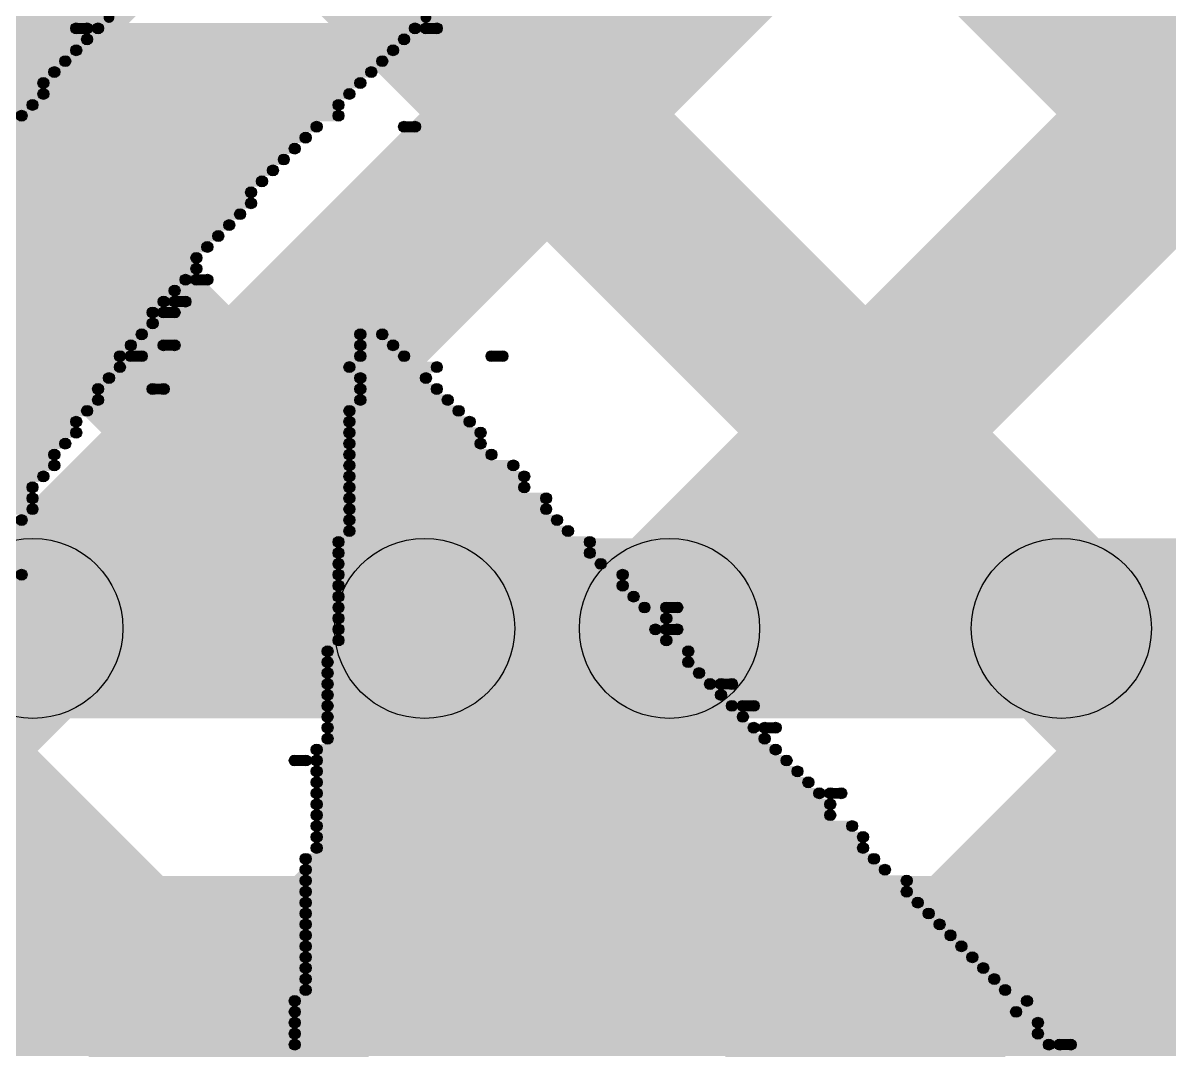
# Model space of a CAD drawing. Header units: millimetres. Extents: x 2.38 to 5.72, y -0.36 to 1.72.
# Drawn here: x 3.4844 to 3.5353, y 0.1823 to 0.2279 of the extents above; entities that cross this region are included whole.
import ezdxf

# ---------------------------------------------------------------- set-up
doc = ezdxf.new("R2010")
doc.units = ezdxf.units.MM
doc.header["$MEASUREMENT"] = 0
for name, color, linetype in [('BottomLayer', 5, 'Continuous'), ('TopLayer', 1, 'Continuous'), ('TopOverlay', 2, 'Continuous')]:
    doc.layers.add(name, color=color, linetype=linetype)

msp = doc.modelspace()

# ---------------------------------------------------------------- hatches: boundary and pattern name
at = {"layer": 'BottomLayer'}
for points in [[(3.239533, 0.514627), (3.24519, 0.520284), (3.590646, 0.174828), (3.584989, 0.169172)], [(3.341172, 0.384705), (3.346828, 0.390361), (3.562361, 0.174828), (3.556705, 0.169172)], [(3.341172, 0.35642), (3.346828, 0.362077), (3.534077, 0.174828), (3.52842, 0.169172)], [(3.430385, 0.169172), (3.424728, 0.174828), (3.603746, 0.353846), (3.609403, 0.348189)], [(3.45867, 0.169172), (3.453013, 0.174828), (3.603746, 0.325561), (3.609403, 0.319905)], [(3.486954, 0.169172), (3.481297, 0.174828), (3.603746, 0.297277), (3.609403, 0.29162)], [(3.380699, 0.288608), (3.386356, 0.294265), (3.505793, 0.174828), (3.500136, 0.169172)], [(3.515238, 0.169172), (3.509581, 0.174828), (3.603746, 0.268993), (3.609403, 0.263336)]]:
    msp.add_hatch(color=5, dxfattribs=at).paths.add_polyline_path(points)
at = {"layer": 'TopLayer'}
for points in [[(3.211249, 0.514627), (3.216906, 0.520284), (3.533361, 0.203828), (3.527705, 0.198172)], [(3.239533, 0.514627), (3.24519, 0.520284), (3.561646, 0.203828), (3.555989, 0.198172)], [(3.459385, 0.198172), (3.453728, 0.203828), (3.711728, 0.461828), (3.717385, 0.456172)], [(3.48767, 0.198172), (3.482013, 0.203828), (3.740013, 0.461828), (3.74567, 0.456172)], [(3.515954, 0.198172), (3.510297, 0.203828), (3.768297, 0.461828), (3.773954, 0.456172)], [(3.328802, 0.36879), (3.334459, 0.374446), (3.505077, 0.203828), (3.49942, 0.198172)], [(3.322213, 0.197), (3.322213, 0.205), (4.047, 0.205), (4.047, 0.197)], [(3.316, 0.182), (3.316, 0.19), (4.047, 0.19), (4.047, 0.182)]]:
    msp.add_hatch(color=1, dxfattribs=at).paths.add_polyline_path(points)
h = msp.add_hatch(color=1, dxfattribs=at)
edge = h.paths.add_edge_path()
edge.add_arc((3.484841, 0.201), 0.004, 0, 360)
h = msp.add_hatch(color=1, dxfattribs=at)
edge = h.paths.add_edge_path()
edge.add_arc((3.502249, 0.201), 0.004, 0, 360)
h = msp.add_hatch(color=1, dxfattribs=at)
edge = h.paths.add_edge_path()
edge.add_arc((3.513125, 0.201), 0.004, 0, 360)
h = msp.add_hatch(color=1, dxfattribs=at)
edge = h.paths.add_edge_path()
edge.add_arc((3.530533, 0.201), 0.004, 0, 360)
at = {"layer": 'TopOverlay'}
h = msp.add_hatch(color=2, dxfattribs=at)
edge = h.paths.add_edge_path()
edge.add_arc((3.488225, 0.228144), 0.000243, 0, 360)
h = msp.add_hatch(color=2, dxfattribs=at)
edge = h.paths.add_edge_path()
edge.add_arc((3.502305, 0.228144), 0.000243, 0, 360)
h = msp.add_hatch(color=2, dxfattribs=at)
edge = h.paths.add_edge_path()
edge.add_arc((3.486769, 0.227659), 0.000243, 0, 360)
for points in [[(3.486769, 0.227416), (3.486769, 0.227901), (3.487254, 0.227901), (3.487254, 0.227416)], [(3.48774, 0.227416), (3.48774, 0.227901), (3.501819, 0.227901), (3.501819, 0.227416)], [(3.502305, 0.227416), (3.502305, 0.227901), (3.50279, 0.227901), (3.50279, 0.227416)], [(3.487254, 0.22693), (3.487254, 0.227416), (3.501334, 0.227416), (3.501334, 0.22693)], [(3.486769, 0.226445), (3.486769, 0.22693), (3.500848, 0.22693), (3.500848, 0.226445)], [(3.486283, 0.225959), (3.486283, 0.226445), (3.500363, 0.226445), (3.500363, 0.225959)], [(3.485798, 0.225474), (3.485798, 0.225959), (3.499877, 0.225959), (3.499877, 0.225474)], [(3.485312, 0.224988), (3.485312, 0.225474), (3.499392, 0.225474), (3.499392, 0.224988)], [(3.485312, 0.224503), (3.485312, 0.224988), (3.498906, 0.224988), (3.498906, 0.224503)], [(3.484827, 0.224017), (3.484827, 0.224503), (3.498421, 0.224503), (3.498421, 0.224017)], [(3.483856, 0.223046), (3.483856, 0.223532), (3.49745, 0.223532), (3.49745, 0.223046)], [(3.484341, 0.223532), (3.484341, 0.224017), (3.498421, 0.224017), (3.498421, 0.223532)], [(3.501334, 0.223046), (3.501334, 0.223532), (3.501819, 0.223532), (3.501819, 0.223046)], [(3.48337, 0.222561), (3.48337, 0.223046), (3.496964, 0.223046), (3.496964, 0.222561)], [(3.48337, 0.222075), (3.48337, 0.222561), (3.496479, 0.222561), (3.496479, 0.222075)], [(3.482885, 0.22159), (3.482885, 0.222075), (3.495993, 0.222075), (3.495993, 0.22159)], [(3.482399, 0.221104), (3.482399, 0.22159), (3.495508, 0.22159), (3.495508, 0.221104)], [(3.481914, 0.220619), (3.481914, 0.221104), (3.495022, 0.221104), (3.495022, 0.220619)], [(3.481428, 0.220133), (3.481428, 0.220619), (3.494537, 0.220619), (3.494537, 0.220133)], [(3.481428, 0.219648), (3.481428, 0.220133), (3.494537, 0.220133), (3.494537, 0.219648)], [(3.480943, 0.219162), (3.480943, 0.219648), (3.494051, 0.219648), (3.494051, 0.219162)], [(3.480457, 0.218677), (3.480457, 0.219162), (3.493566, 0.219162), (3.493566, 0.218677)], [(3.479486, 0.218191), (3.479486, 0.218677), (3.49308, 0.218677), (3.49308, 0.218191)], [(3.479972, 0.217706), (3.479972, 0.218191), (3.492595, 0.218191), (3.492595, 0.217706)], [(3.479486, 0.21722), (3.479486, 0.217706), (3.492109, 0.217706), (3.492109, 0.21722)], [(3.479001, 0.216735), (3.479001, 0.21722), (3.492109, 0.21722), (3.492109, 0.216735)], [(3.479001, 0.216249), (3.479001, 0.216735), (3.491624, 0.216735), (3.491624, 0.216249)], [(3.492109, 0.216249), (3.492109, 0.216735), (3.492595, 0.216735), (3.492595, 0.216249)], [(3.478515, 0.215764), (3.478515, 0.216249), (3.491138, 0.216249), (3.491138, 0.215764)], [(3.477544, 0.215278), (3.477544, 0.215764), (3.490653, 0.215764), (3.490653, 0.215278)], [(3.491138, 0.215278), (3.491138, 0.215764), (3.491624, 0.215764), (3.491624, 0.215278)], [(3.47803, 0.214793), (3.47803, 0.215278), (3.490167, 0.215278), (3.490167, 0.214793)], [(3.490653, 0.214793), (3.490653, 0.215278), (3.491138, 0.215278), (3.491138, 0.214793)], [(3.477544, 0.214307), (3.477544, 0.214793), (3.490167, 0.214793), (3.490167, 0.214307)], [(3.477544, 0.213822), (3.477544, 0.214307), (3.489682, 0.214307), (3.489682, 0.213822)], [(3.499392, 0.213822), (3.499392, 0.214307), (3.500363, 0.214307), (3.500363, 0.213822)], [(3.477059, 0.213336), (3.477059, 0.213822), (3.489196, 0.213822), (3.489196, 0.213336)], [(3.490653, 0.213336), (3.490653, 0.213822), (3.491138, 0.213822), (3.491138, 0.213336)], [(3.499392, 0.213336), (3.499392, 0.213822), (3.500848, 0.213822), (3.500848, 0.213336)], [(3.476088, 0.212365), (3.476088, 0.212851), (3.488711, 0.212851), (3.488711, 0.212365)], [(3.476573, 0.212851), (3.476573, 0.213336), (3.488711, 0.213336), (3.488711, 0.212851)], [(3.489196, 0.212851), (3.489196, 0.213336), (3.489682, 0.213336), (3.489682, 0.212851)], [(3.498906, 0.212365), (3.498906, 0.212851), (3.50279, 0.212851), (3.50279, 0.212365)], [(3.499392, 0.212851), (3.499392, 0.213336), (3.501334, 0.213336), (3.501334, 0.212851)], [(3.505218, 0.212851), (3.505218, 0.213336), (3.505703, 0.213336), (3.505703, 0.212851)], [(3.476088, 0.21188), (3.476088, 0.212365), (3.488225, 0.212365), (3.488225, 0.21188)], [(3.499392, 0.21188), (3.499392, 0.212365), (3.502305, 0.212365), (3.502305, 0.21188)], [(3.475602, 0.211394), (3.475602, 0.21188), (3.48774, 0.21188), (3.48774, 0.211394)], [(3.490167, 0.211394), (3.490167, 0.21188), (3.490653, 0.21188), (3.490653, 0.211394)], [(3.499392, 0.211394), (3.499392, 0.21188), (3.50279, 0.21188), (3.50279, 0.211394)], [(3.475602, 0.210909), (3.475602, 0.211394), (3.48774, 0.211394), (3.48774, 0.210909)], [(3.499392, 0.210909), (3.499392, 0.211394), (3.503276, 0.211394), (3.503276, 0.210909)], [(3.474631, 0.210423), (3.474631, 0.210909), (3.487254, 0.210909), (3.487254, 0.210423)], [(3.498906, 0.210423), (3.498906, 0.210909), (3.503761, 0.210909), (3.503761, 0.210423)], [(3.474631, 0.209938), (3.474631, 0.210423), (3.486769, 0.210423), (3.486769, 0.209938)], [(3.498906, 0.209938), (3.498906, 0.210423), (3.504247, 0.210423), (3.504247, 0.209938)], [(3.474146, 0.209452), (3.474146, 0.209938), (3.486769, 0.209938), (3.486769, 0.209452)], [(3.498906, 0.209452), (3.498906, 0.209938), (3.504732, 0.209938), (3.504732, 0.209452)], [(3.474146, 0.208967), (3.474146, 0.209452), (3.486283, 0.209452), (3.486283, 0.208967)], [(3.498906, 0.208967), (3.498906, 0.209452), (3.504732, 0.209452), (3.504732, 0.208967)], [(3.474146, 0.208481), (3.474146, 0.208967), (3.485798, 0.208967), (3.485798, 0.208481)], [(3.498906, 0.208481), (3.498906, 0.208967), (3.505218, 0.208967), (3.505218, 0.208481)], [(3.47366, 0.207996), (3.47366, 0.208481), (3.485798, 0.208481), (3.485798, 0.207996)], [(3.498906, 0.207996), (3.498906, 0.208481), (3.506189, 0.208481), (3.506189, 0.207996)], [(3.47366, 0.20751), (3.47366, 0.207996), (3.485312, 0.207996), (3.485312, 0.20751)], [(3.498906, 0.20751), (3.498906, 0.207996), (3.506674, 0.207996), (3.506674, 0.20751)], [(3.473175, 0.207025), (3.473175, 0.20751), (3.484827, 0.20751), (3.484827, 0.207025)], [(3.498906, 0.207025), (3.498906, 0.20751), (3.506674, 0.20751), (3.506674, 0.207025)], [(3.473175, 0.206539), (3.473175, 0.207025), (3.484827, 0.207025), (3.484827, 0.206539)], [(3.498906, 0.206539), (3.498906, 0.207025), (3.507646, 0.207025), (3.507646, 0.206539)], [(3.472204, 0.206054), (3.472204, 0.206539), (3.484827, 0.206539), (3.484827, 0.206054)], [(3.498906, 0.206054), (3.498906, 0.206539), (3.507646, 0.206539), (3.507646, 0.206054)], [(3.498906, 0.205568), (3.498906, 0.206054), (3.508131, 0.206054), (3.508131, 0.205568)], [(3.498906, 0.205083), (3.498906, 0.205568), (3.508617, 0.205568), (3.508617, 0.205083)], [(3.498421, 0.204597), (3.498421, 0.205083), (3.509587, 0.205083), (3.509587, 0.204597)], [(3.498421, 0.204112), (3.498421, 0.204597), (3.509587, 0.204597), (3.509587, 0.204112)], [(3.498421, 0.203626), (3.498421, 0.204112), (3.510073, 0.204112), (3.510073, 0.203626)], [(3.498421, 0.203141), (3.498421, 0.203626), (3.511044, 0.203626), (3.511044, 0.203141)], [(3.498421, 0.202655), (3.498421, 0.203141), (3.511044, 0.203141), (3.511044, 0.202655)], [(3.498421, 0.20217), (3.498421, 0.202655), (3.511529, 0.202655), (3.511529, 0.20217)], [(3.498421, 0.201684), (3.498421, 0.20217), (3.512015, 0.20217), (3.512015, 0.201684)], [(3.512986, 0.201684), (3.512986, 0.20217), (3.513472, 0.20217), (3.513472, 0.201684)], [(3.498421, 0.201199), (3.498421, 0.201684), (3.512986, 0.201684), (3.512986, 0.201199)], [(3.498421, 0.200713), (3.498421, 0.201199), (3.5125, 0.201199), (3.5125, 0.200713)], [(3.512986, 0.200713), (3.512986, 0.201199), (3.513472, 0.201199), (3.513472, 0.200713)], [(3.498421, 0.200228), (3.498421, 0.200713), (3.512986, 0.200713), (3.512986, 0.200228)], [(3.497935, 0.199742), (3.497935, 0.200228), (3.513957, 0.200228), (3.513957, 0.199742)], [(3.497935, 0.199257), (3.497935, 0.199742), (3.513957, 0.199742), (3.513957, 0.199257)], [(3.497935, 0.198771), (3.497935, 0.199257), (3.514442, 0.199257), (3.514442, 0.198771)], [(3.497935, 0.198286), (3.497935, 0.198771), (3.514928, 0.198771), (3.514928, 0.198286)], [(3.515414, 0.198286), (3.515414, 0.198771), (3.515899, 0.198771), (3.515899, 0.198286)], [(3.497935, 0.1978), (3.497935, 0.198286), (3.515414, 0.198286), (3.515414, 0.1978)], [(3.497935, 0.197315), (3.497935, 0.1978), (3.515899, 0.1978), (3.515899, 0.197315)], [(3.516385, 0.197315), (3.516385, 0.1978), (3.51687, 0.1978), (3.51687, 0.197315)], [(3.497935, 0.196829), (3.497935, 0.197315), (3.516385, 0.197315), (3.516385, 0.196829)], [(3.497935, 0.196344), (3.497935, 0.196829), (3.51687, 0.196829), (3.51687, 0.196344)], [(3.517355, 0.196344), (3.517355, 0.196829), (3.517841, 0.196829), (3.517841, 0.196344)], [(3.497935, 0.195858), (3.497935, 0.196344), (3.517355, 0.196344), (3.517355, 0.195858)], [(3.49745, 0.195373), (3.49745, 0.195858), (3.517841, 0.195858), (3.517841, 0.195373)], [(3.496479, 0.194887), (3.496479, 0.195373), (3.496964, 0.195373), (3.496964, 0.194887)], [(3.49745, 0.194887), (3.49745, 0.195373), (3.518327, 0.195373), (3.518327, 0.194887)], [(3.49745, 0.194402), (3.49745, 0.194887), (3.518812, 0.194887), (3.518812, 0.194402)], [(3.49745, 0.193916), (3.49745, 0.194402), (3.519297, 0.194402), (3.519297, 0.193916)], [(3.49745, 0.193431), (3.49745, 0.193916), (3.519783, 0.193916), (3.519783, 0.193431)], [(3.520268, 0.193431), (3.520268, 0.193916), (3.520754, 0.193916), (3.520754, 0.193431)], [(3.49745, 0.192945), (3.49745, 0.193431), (3.520268, 0.193431), (3.520268, 0.192945)], [(3.49745, 0.19246), (3.49745, 0.192945), (3.520268, 0.192945), (3.520268, 0.19246)], [(3.49745, 0.191974), (3.49745, 0.19246), (3.52124, 0.19246), (3.52124, 0.191974)], [(3.49745, 0.191489), (3.49745, 0.191974), (3.521725, 0.191974), (3.521725, 0.191489)], [(3.49745, 0.191003), (3.49745, 0.191489), (3.521725, 0.191489), (3.521725, 0.191003)], [(3.496964, 0.190518), (3.496964, 0.191003), (3.52221, 0.191003), (3.52221, 0.190518)], [(3.496964, 0.190032), (3.496964, 0.190518), (3.522696, 0.190518), (3.522696, 0.190032)], [(3.496964, 0.189547), (3.496964, 0.190032), (3.523667, 0.190032), (3.523667, 0.189547)], [(3.496964, 0.189061), (3.496964, 0.189547), (3.523667, 0.189547), (3.523667, 0.189061)], [(3.496964, 0.188576), (3.496964, 0.189061), (3.524153, 0.189061), (3.524153, 0.188576)], [(3.496964, 0.18809), (3.496964, 0.188576), (3.524638, 0.188576), (3.524638, 0.18809)], [(3.496964, 0.187605), (3.496964, 0.18809), (3.525123, 0.18809), (3.525123, 0.187605)], [(3.496964, 0.187119), (3.496964, 0.187605), (3.525609, 0.187605), (3.525609, 0.187119)], [(3.496964, 0.186634), (3.496964, 0.187119), (3.526095, 0.187119), (3.526095, 0.186634)], [(3.496964, 0.186148), (3.496964, 0.186634), (3.52658, 0.186634), (3.52658, 0.186148)], [(3.496964, 0.185663), (3.496964, 0.186148), (3.527065, 0.186148), (3.527065, 0.185663)], [(3.496964, 0.185177), (3.496964, 0.185663), (3.527551, 0.185663), (3.527551, 0.185177)], [(3.496964, 0.184692), (3.496964, 0.185177), (3.528036, 0.185177), (3.528036, 0.184692)], [(3.496479, 0.184206), (3.496479, 0.184692), (3.529008, 0.184692), (3.529008, 0.184206)], [(3.496479, 0.183721), (3.496479, 0.184206), (3.528522, 0.184206), (3.528522, 0.183721)], [(3.496479, 0.183235), (3.496479, 0.183721), (3.529493, 0.183721), (3.529493, 0.183235)], [(3.496479, 0.18275), (3.496479, 0.183235), (3.529493, 0.183235), (3.529493, 0.18275)], [(3.496479, 0.182264), (3.496479, 0.18275), (3.529978, 0.18275), (3.529978, 0.182264)], [(3.530464, 0.182264), (3.530464, 0.18275), (3.53095, 0.18275), (3.53095, 0.182264)]]:
    msp.add_hatch(color=2, dxfattribs=at).paths.add_polyline_path(points)
h = msp.add_hatch(color=2, dxfattribs=at)
edge = h.paths.add_edge_path()
edge.add_arc((3.487254, 0.227659), 0.000243, 0, 360)
h = msp.add_hatch(color=2, dxfattribs=at)
edge = h.paths.add_edge_path()
edge.add_arc((3.48774, 0.227659), 0.000243, 0, 360)
h = msp.add_hatch(color=2, dxfattribs=at)
edge = h.paths.add_edge_path()
edge.add_arc((3.501819, 0.227659), 0.000243, 0, 360)
h = msp.add_hatch(color=2, dxfattribs=at)
edge = h.paths.add_edge_path()
edge.add_arc((3.502305, 0.227659), 0.000243, 0, 360)
h = msp.add_hatch(color=2, dxfattribs=at)
edge = h.paths.add_edge_path()
edge.add_arc((3.50279, 0.227659), 0.000243, 0, 360)
h = msp.add_hatch(color=2, dxfattribs=at)
edge = h.paths.add_edge_path()
edge.add_arc((3.487254, 0.227173), 0.000243, 0, 360)
h = msp.add_hatch(color=2, dxfattribs=at)
edge = h.paths.add_edge_path()
edge.add_arc((3.501334, 0.227173), 0.000243, 0, 360)
h = msp.add_hatch(color=2, dxfattribs=at)
edge = h.paths.add_edge_path()
edge.add_arc((3.486769, 0.226688), 0.000243, 0, 360)
h = msp.add_hatch(color=2, dxfattribs=at)
edge = h.paths.add_edge_path()
edge.add_arc((3.500848, 0.226688), 0.000243, 0, 360)
h = msp.add_hatch(color=2, dxfattribs=at)
edge = h.paths.add_edge_path()
edge.add_arc((3.486283, 0.226202), 0.000243, 0, 360)
h = msp.add_hatch(color=2, dxfattribs=at)
edge = h.paths.add_edge_path()
edge.add_arc((3.500363, 0.226202), 0.000243, 0, 360)
h = msp.add_hatch(color=2, dxfattribs=at)
edge = h.paths.add_edge_path()
edge.add_arc((3.485798, 0.225717), 0.000243, 0, 360)
h = msp.add_hatch(color=2, dxfattribs=at)
edge = h.paths.add_edge_path()
edge.add_arc((3.499877, 0.225717), 0.000243, 0, 360)
h = msp.add_hatch(color=2, dxfattribs=at)
edge = h.paths.add_edge_path()
edge.add_arc((3.485312, 0.225231), 0.000243, 0, 360)
h = msp.add_hatch(color=2, dxfattribs=at)
edge = h.paths.add_edge_path()
edge.add_arc((3.499392, 0.225231), 0.000243, 0, 360)
h = msp.add_hatch(color=2, dxfattribs=at)
edge = h.paths.add_edge_path()
edge.add_arc((3.485312, 0.224746), 0.000243, 0, 360)
h = msp.add_hatch(color=2, dxfattribs=at)
edge = h.paths.add_edge_path()
edge.add_arc((3.498906, 0.224746), 0.000243, 0, 360)
h = msp.add_hatch(color=2, dxfattribs=at)
edge = h.paths.add_edge_path()
edge.add_arc((3.484827, 0.22426), 0.000243, 0, 360)
h = msp.add_hatch(color=2, dxfattribs=at)
edge = h.paths.add_edge_path()
edge.add_arc((3.498421, 0.22426), 0.000243, 0, 360)
h = msp.add_hatch(color=2, dxfattribs=at)
edge = h.paths.add_edge_path()
edge.add_arc((3.484341, 0.223775), 0.000243, 0, 360)
h = msp.add_hatch(color=2, dxfattribs=at)
edge = h.paths.add_edge_path()
edge.add_arc((3.49745, 0.223289), 0.000243, 0, 360)
h = msp.add_hatch(color=2, dxfattribs=at)
edge = h.paths.add_edge_path()
edge.add_arc((3.498421, 0.223775), 0.000243, 0, 360)
h = msp.add_hatch(color=2, dxfattribs=at)
edge = h.paths.add_edge_path()
edge.add_arc((3.501334, 0.223289), 0.000243, 0, 360)
h = msp.add_hatch(color=2, dxfattribs=at)
edge = h.paths.add_edge_path()
edge.add_arc((3.501819, 0.223289), 0.000243, 0, 360)
h = msp.add_hatch(color=2, dxfattribs=at)
edge = h.paths.add_edge_path()
edge.add_arc((3.496964, 0.222804), 0.000243, 0, 360)
h = msp.add_hatch(color=2, dxfattribs=at)
edge = h.paths.add_edge_path()
edge.add_arc((3.496479, 0.222318), 0.000243, 0, 360)
h = msp.add_hatch(color=2, dxfattribs=at)
edge = h.paths.add_edge_path()
edge.add_arc((3.495993, 0.221833), 0.000243, 0, 360)
h = msp.add_hatch(color=2, dxfattribs=at)
edge = h.paths.add_edge_path()
edge.add_arc((3.495508, 0.221347), 0.000243, 0, 360)
h = msp.add_hatch(color=2, dxfattribs=at)
edge = h.paths.add_edge_path()
edge.add_arc((3.495022, 0.220862), 0.000243, 0, 360)
h = msp.add_hatch(color=2, dxfattribs=at)
edge = h.paths.add_edge_path()
edge.add_arc((3.494537, 0.220376), 0.000243, 0, 360)
h = msp.add_hatch(color=2, dxfattribs=at)
edge = h.paths.add_edge_path()
edge.add_arc((3.494537, 0.219891), 0.000243, 0, 360)
h = msp.add_hatch(color=2, dxfattribs=at)
edge = h.paths.add_edge_path()
edge.add_arc((3.494051, 0.219405), 0.000243, 0, 360)
h = msp.add_hatch(color=2, dxfattribs=at)
edge = h.paths.add_edge_path()
edge.add_arc((3.493566, 0.21892), 0.000243, 0, 360)
h = msp.add_hatch(color=2, dxfattribs=at)
edge = h.paths.add_edge_path()
edge.add_arc((3.49308, 0.218434), 0.000243, 0, 360)
h = msp.add_hatch(color=2, dxfattribs=at)
edge = h.paths.add_edge_path()
edge.add_arc((3.492595, 0.217949), 0.000243, 0, 360)
h = msp.add_hatch(color=2, dxfattribs=at)
edge = h.paths.add_edge_path()
edge.add_arc((3.492109, 0.217463), 0.000243, 0, 360)
h = msp.add_hatch(color=2, dxfattribs=at)
edge = h.paths.add_edge_path()
edge.add_arc((3.492109, 0.216978), 0.000243, 0, 360)
h = msp.add_hatch(color=2, dxfattribs=at)
edge = h.paths.add_edge_path()
edge.add_arc((3.491624, 0.216492), 0.000243, 0, 360)
h = msp.add_hatch(color=2, dxfattribs=at)
edge = h.paths.add_edge_path()
edge.add_arc((3.492109, 0.216492), 0.000243, 0, 360)
h = msp.add_hatch(color=2, dxfattribs=at)
edge = h.paths.add_edge_path()
edge.add_arc((3.492595, 0.216492), 0.000243, 0, 360)
h = msp.add_hatch(color=2, dxfattribs=at)
edge = h.paths.add_edge_path()
edge.add_arc((3.491138, 0.216007), 0.000243, 0, 360)
h = msp.add_hatch(color=2, dxfattribs=at)
edge = h.paths.add_edge_path()
edge.add_arc((3.490653, 0.215521), 0.000243, 0, 360)
h = msp.add_hatch(color=2, dxfattribs=at)
edge = h.paths.add_edge_path()
edge.add_arc((3.491138, 0.215521), 0.000243, 0, 360)
h = msp.add_hatch(color=2, dxfattribs=at)
edge = h.paths.add_edge_path()
edge.add_arc((3.491624, 0.215521), 0.000243, 0, 360)
h = msp.add_hatch(color=2, dxfattribs=at)
edge = h.paths.add_edge_path()
edge.add_arc((3.490167, 0.215036), 0.000243, 0, 360)
h = msp.add_hatch(color=2, dxfattribs=at)
edge = h.paths.add_edge_path()
edge.add_arc((3.490653, 0.215036), 0.000243, 0, 360)
h = msp.add_hatch(color=2, dxfattribs=at)
edge = h.paths.add_edge_path()
edge.add_arc((3.491138, 0.215036), 0.000243, 0, 360)
h = msp.add_hatch(color=2, dxfattribs=at)
edge = h.paths.add_edge_path()
edge.add_arc((3.490167, 0.21455), 0.000243, 0, 360)
h = msp.add_hatch(color=2, dxfattribs=at)
edge = h.paths.add_edge_path()
edge.add_arc((3.489682, 0.214065), 0.000243, 0, 360)
h = msp.add_hatch(color=2, dxfattribs=at)
edge = h.paths.add_edge_path()
edge.add_arc((3.499392, 0.214065), 0.000243, 0, 360)
h = msp.add_hatch(color=2, dxfattribs=at)
edge = h.paths.add_edge_path()
edge.add_arc((3.500363, 0.214065), 0.000243, 0, 360)
h = msp.add_hatch(color=2, dxfattribs=at)
edge = h.paths.add_edge_path()
edge.add_arc((3.489196, 0.213579), 0.000243, 0, 360)
h = msp.add_hatch(color=2, dxfattribs=at)
edge = h.paths.add_edge_path()
edge.add_arc((3.490653, 0.213579), 0.000243, 0, 360)
h = msp.add_hatch(color=2, dxfattribs=at)
edge = h.paths.add_edge_path()
edge.add_arc((3.491138, 0.213579), 0.000243, 0, 360)
h = msp.add_hatch(color=2, dxfattribs=at)
edge = h.paths.add_edge_path()
edge.add_arc((3.499392, 0.213579), 0.000243, 0, 360)
h = msp.add_hatch(color=2, dxfattribs=at)
edge = h.paths.add_edge_path()
edge.add_arc((3.500848, 0.213579), 0.000243, 0, 360)
h = msp.add_hatch(color=2, dxfattribs=at)
edge = h.paths.add_edge_path()
edge.add_arc((3.488711, 0.213094), 0.000243, 0, 360)
h = msp.add_hatch(color=2, dxfattribs=at)
edge = h.paths.add_edge_path()
edge.add_arc((3.488711, 0.212608), 0.000243, 0, 360)
h = msp.add_hatch(color=2, dxfattribs=at)
edge = h.paths.add_edge_path()
edge.add_arc((3.489196, 0.213094), 0.000243, 0, 360)
h = msp.add_hatch(color=2, dxfattribs=at)
edge = h.paths.add_edge_path()
edge.add_arc((3.489682, 0.213094), 0.000243, 0, 360)
h = msp.add_hatch(color=2, dxfattribs=at)
edge = h.paths.add_edge_path()
edge.add_arc((3.498906, 0.212608), 0.000243, 0, 360)
h = msp.add_hatch(color=2, dxfattribs=at)
edge = h.paths.add_edge_path()
edge.add_arc((3.499392, 0.213094), 0.000243, 0, 360)
h = msp.add_hatch(color=2, dxfattribs=at)
edge = h.paths.add_edge_path()
edge.add_arc((3.501334, 0.213094), 0.000243, 0, 360)
h = msp.add_hatch(color=2, dxfattribs=at)
edge = h.paths.add_edge_path()
edge.add_arc((3.50279, 0.212608), 0.000243, 0, 360)
h = msp.add_hatch(color=2, dxfattribs=at)
edge = h.paths.add_edge_path()
edge.add_arc((3.505218, 0.213094), 0.000243, 0, 360)
h = msp.add_hatch(color=2, dxfattribs=at)
edge = h.paths.add_edge_path()
edge.add_arc((3.505703, 0.213094), 0.000243, 0, 360)
h = msp.add_hatch(color=2, dxfattribs=at)
edge = h.paths.add_edge_path()
edge.add_arc((3.488225, 0.212123), 0.000243, 0, 360)
h = msp.add_hatch(color=2, dxfattribs=at)
edge = h.paths.add_edge_path()
edge.add_arc((3.499392, 0.212123), 0.000243, 0, 360)
h = msp.add_hatch(color=2, dxfattribs=at)
edge = h.paths.add_edge_path()
edge.add_arc((3.502305, 0.212123), 0.000243, 0, 360)
h = msp.add_hatch(color=2, dxfattribs=at)
edge = h.paths.add_edge_path()
edge.add_arc((3.48774, 0.211637), 0.000243, 0, 360)
h = msp.add_hatch(color=2, dxfattribs=at)
edge = h.paths.add_edge_path()
edge.add_arc((3.490167, 0.211637), 0.000243, 0, 360)
h = msp.add_hatch(color=2, dxfattribs=at)
edge = h.paths.add_edge_path()
edge.add_arc((3.490653, 0.211637), 0.000243, 0, 360)
h = msp.add_hatch(color=2, dxfattribs=at)
edge = h.paths.add_edge_path()
edge.add_arc((3.499392, 0.211637), 0.000243, 0, 360)
h = msp.add_hatch(color=2, dxfattribs=at)
edge = h.paths.add_edge_path()
edge.add_arc((3.50279, 0.211637), 0.000243, 0, 360)
h = msp.add_hatch(color=2, dxfattribs=at)
edge = h.paths.add_edge_path()
edge.add_arc((3.48774, 0.211152), 0.000243, 0, 360)
h = msp.add_hatch(color=2, dxfattribs=at)
edge = h.paths.add_edge_path()
edge.add_arc((3.499392, 0.211152), 0.000243, 0, 360)
h = msp.add_hatch(color=2, dxfattribs=at)
edge = h.paths.add_edge_path()
edge.add_arc((3.503276, 0.211152), 0.000243, 0, 360)
h = msp.add_hatch(color=2, dxfattribs=at)
edge = h.paths.add_edge_path()
edge.add_arc((3.487254, 0.210666), 0.000243, 0, 360)
h = msp.add_hatch(color=2, dxfattribs=at)
edge = h.paths.add_edge_path()
edge.add_arc((3.498906, 0.210666), 0.000243, 0, 360)
h = msp.add_hatch(color=2, dxfattribs=at)
edge = h.paths.add_edge_path()
edge.add_arc((3.503761, 0.210666), 0.000243, 0, 360)
h = msp.add_hatch(color=2, dxfattribs=at)
edge = h.paths.add_edge_path()
edge.add_arc((3.486769, 0.210181), 0.000243, 0, 360)
h = msp.add_hatch(color=2, dxfattribs=at)
edge = h.paths.add_edge_path()
edge.add_arc((3.498906, 0.210181), 0.000243, 0, 360)
h = msp.add_hatch(color=2, dxfattribs=at)
edge = h.paths.add_edge_path()
edge.add_arc((3.504247, 0.210181), 0.000243, 0, 360)
h = msp.add_hatch(color=2, dxfattribs=at)
edge = h.paths.add_edge_path()
edge.add_arc((3.486769, 0.209695), 0.000243, 0, 360)
h = msp.add_hatch(color=2, dxfattribs=at)
edge = h.paths.add_edge_path()
edge.add_arc((3.498906, 0.209695), 0.000243, 0, 360)
h = msp.add_hatch(color=2, dxfattribs=at)
edge = h.paths.add_edge_path()
edge.add_arc((3.504732, 0.209695), 0.000243, 0, 360)
h = msp.add_hatch(color=2, dxfattribs=at)
edge = h.paths.add_edge_path()
edge.add_arc((3.486283, 0.20921), 0.000243, 0, 360)
h = msp.add_hatch(color=2, dxfattribs=at)
edge = h.paths.add_edge_path()
edge.add_arc((3.498906, 0.20921), 0.000243, 0, 360)
h = msp.add_hatch(color=2, dxfattribs=at)
edge = h.paths.add_edge_path()
edge.add_arc((3.504732, 0.20921), 0.000243, 0, 360)
h = msp.add_hatch(color=2, dxfattribs=at)
edge = h.paths.add_edge_path()
edge.add_arc((3.485798, 0.208724), 0.000243, 0, 360)
h = msp.add_hatch(color=2, dxfattribs=at)
edge = h.paths.add_edge_path()
edge.add_arc((3.498906, 0.208724), 0.000243, 0, 360)
h = msp.add_hatch(color=2, dxfattribs=at)
edge = h.paths.add_edge_path()
edge.add_arc((3.505218, 0.208724), 0.000243, 0, 360)
h = msp.add_hatch(color=2, dxfattribs=at)
edge = h.paths.add_edge_path()
edge.add_arc((3.485798, 0.208239), 0.000243, 0, 360)
h = msp.add_hatch(color=2, dxfattribs=at)
edge = h.paths.add_edge_path()
edge.add_arc((3.498906, 0.208239), 0.000243, 0, 360)
h = msp.add_hatch(color=2, dxfattribs=at)
edge = h.paths.add_edge_path()
edge.add_arc((3.506189, 0.208239), 0.000243, 0, 360)
h = msp.add_hatch(color=2, dxfattribs=at)
edge = h.paths.add_edge_path()
edge.add_arc((3.485312, 0.207753), 0.000243, 0, 360)
h = msp.add_hatch(color=2, dxfattribs=at)
edge = h.paths.add_edge_path()
edge.add_arc((3.498906, 0.207753), 0.000243, 0, 360)
h = msp.add_hatch(color=2, dxfattribs=at)
edge = h.paths.add_edge_path()
edge.add_arc((3.506674, 0.207753), 0.000243, 0, 360)
h = msp.add_hatch(color=2, dxfattribs=at)
edge = h.paths.add_edge_path()
edge.add_arc((3.484827, 0.207268), 0.000243, 0, 360)
h = msp.add_hatch(color=2, dxfattribs=at)
edge = h.paths.add_edge_path()
edge.add_arc((3.498906, 0.207268), 0.000243, 0, 360)
h = msp.add_hatch(color=2, dxfattribs=at)
edge = h.paths.add_edge_path()
edge.add_arc((3.506674, 0.207268), 0.000243, 0, 360)
h = msp.add_hatch(color=2, dxfattribs=at)
edge = h.paths.add_edge_path()
edge.add_arc((3.484827, 0.206782), 0.000243, 0, 360)
h = msp.add_hatch(color=2, dxfattribs=at)
edge = h.paths.add_edge_path()
edge.add_arc((3.498906, 0.206782), 0.000243, 0, 360)
h = msp.add_hatch(color=2, dxfattribs=at)
edge = h.paths.add_edge_path()
edge.add_arc((3.507646, 0.206782), 0.000243, 0, 360)
h = msp.add_hatch(color=2, dxfattribs=at)
edge = h.paths.add_edge_path()
edge.add_arc((3.484827, 0.206297), 0.000243, 0, 360)
h = msp.add_hatch(color=2, dxfattribs=at)
edge = h.paths.add_edge_path()
edge.add_arc((3.498906, 0.206297), 0.000243, 0, 360)
h = msp.add_hatch(color=2, dxfattribs=at)
edge = h.paths.add_edge_path()
edge.add_arc((3.507646, 0.206297), 0.000243, 0, 360)
h = msp.add_hatch(color=2, dxfattribs=at)
edge = h.paths.add_edge_path()
edge.add_arc((3.484341, 0.205811), 0.000243, 0, 360)
h = msp.add_hatch(color=2, dxfattribs=at)
edge = h.paths.add_edge_path()
edge.add_arc((3.498906, 0.205811), 0.000243, 0, 360)
h = msp.add_hatch(color=2, dxfattribs=at)
edge = h.paths.add_edge_path()
edge.add_arc((3.508131, 0.205811), 0.000243, 0, 360)
h = msp.add_hatch(color=2, dxfattribs=at)
edge = h.paths.add_edge_path()
edge.add_arc((3.498906, 0.205326), 0.000243, 0, 360)
h = msp.add_hatch(color=2, dxfattribs=at)
edge = h.paths.add_edge_path()
edge.add_arc((3.508617, 0.205326), 0.000243, 0, 360)
h = msp.add_hatch(color=2, dxfattribs=at)
edge = h.paths.add_edge_path()
edge.add_arc((3.498421, 0.20484), 0.000243, 0, 360)
h = msp.add_hatch(color=2, dxfattribs=at)
edge = h.paths.add_edge_path()
edge.add_arc((3.509587, 0.20484), 0.000243, 0, 360)
h = msp.add_hatch(color=2, dxfattribs=at)
edge = h.paths.add_edge_path()
edge.add_arc((3.498421, 0.204355), 0.000243, 0, 360)
h = msp.add_hatch(color=2, dxfattribs=at)
edge = h.paths.add_edge_path()
edge.add_arc((3.509587, 0.204355), 0.000243, 0, 360)
h = msp.add_hatch(color=2, dxfattribs=at)
edge = h.paths.add_edge_path()
edge.add_arc((3.498421, 0.203869), 0.000243, 0, 360)
h = msp.add_hatch(color=2, dxfattribs=at)
edge = h.paths.add_edge_path()
edge.add_arc((3.510073, 0.203869), 0.000243, 0, 360)
h = msp.add_hatch(color=2, dxfattribs=at)
edge = h.paths.add_edge_path()
edge.add_arc((3.484341, 0.203384), 0.000243, 0, 360)
h = msp.add_hatch(color=2, dxfattribs=at)
edge = h.paths.add_edge_path()
edge.add_arc((3.498421, 0.203384), 0.000243, 0, 360)
h = msp.add_hatch(color=2, dxfattribs=at)
edge = h.paths.add_edge_path()
edge.add_arc((3.511044, 0.203384), 0.000243, 0, 360)
h = msp.add_hatch(color=2, dxfattribs=at)
edge = h.paths.add_edge_path()
edge.add_arc((3.498421, 0.202898), 0.000243, 0, 360)
h = msp.add_hatch(color=2, dxfattribs=at)
edge = h.paths.add_edge_path()
edge.add_arc((3.498421, 0.202413), 0.000243, 0, 360)
h = msp.add_hatch(color=2, dxfattribs=at)
edge = h.paths.add_edge_path()
edge.add_arc((3.511044, 0.202898), 0.000243, 0, 360)
h = msp.add_hatch(color=2, dxfattribs=at)
edge = h.paths.add_edge_path()
edge.add_arc((3.511529, 0.202413), 0.000243, 0, 360)
h = msp.add_hatch(color=2, dxfattribs=at)
edge = h.paths.add_edge_path()
edge.add_arc((3.498421, 0.201927), 0.000243, 0, 360)
h = msp.add_hatch(color=2, dxfattribs=at)
edge = h.paths.add_edge_path()
edge.add_arc((3.512015, 0.201927), 0.000243, 0, 360)
h = msp.add_hatch(color=2, dxfattribs=at)
edge = h.paths.add_edge_path()
edge.add_arc((3.512986, 0.201927), 0.000243, 0, 360)
h = msp.add_hatch(color=2, dxfattribs=at)
edge = h.paths.add_edge_path()
edge.add_arc((3.513472, 0.201927), 0.000243, 0, 360)
h = msp.add_hatch(color=2, dxfattribs=at)
edge = h.paths.add_edge_path()
edge.add_arc((3.498421, 0.201442), 0.000243, 0, 360)
h = msp.add_hatch(color=2, dxfattribs=at)
edge = h.paths.add_edge_path()
edge.add_arc((3.512986, 0.201442), 0.000243, 0, 360)
h = msp.add_hatch(color=2, dxfattribs=at)
edge = h.paths.add_edge_path()
edge.add_arc((3.498421, 0.200956), 0.000243, 0, 360)
h = msp.add_hatch(color=2, dxfattribs=at)
edge = h.paths.add_edge_path()
edge.add_arc((3.5125, 0.200956), 0.000243, 0, 360)
h = msp.add_hatch(color=2, dxfattribs=at)
edge = h.paths.add_edge_path()
edge.add_arc((3.512986, 0.200956), 0.000243, 0, 360)
h = msp.add_hatch(color=2, dxfattribs=at)
edge = h.paths.add_edge_path()
edge.add_arc((3.513472, 0.200956), 0.000243, 0, 360)
h = msp.add_hatch(color=2, dxfattribs=at)
edge = h.paths.add_edge_path()
edge.add_arc((3.498421, 0.200471), 0.000243, 0, 360)
h = msp.add_hatch(color=2, dxfattribs=at)
edge = h.paths.add_edge_path()
edge.add_arc((3.512986, 0.200471), 0.000243, 0, 360)
h = msp.add_hatch(color=2, dxfattribs=at)
edge = h.paths.add_edge_path()
edge.add_arc((3.497935, 0.199985), 0.000243, 0, 360)
h = msp.add_hatch(color=2, dxfattribs=at)
edge = h.paths.add_edge_path()
edge.add_arc((3.513957, 0.199985), 0.000243, 0, 360)
h = msp.add_hatch(color=2, dxfattribs=at)
edge = h.paths.add_edge_path()
edge.add_arc((3.497935, 0.1995), 0.000243, 0, 360)
h = msp.add_hatch(color=2, dxfattribs=at)
edge = h.paths.add_edge_path()
edge.add_arc((3.513957, 0.1995), 0.000243, 0, 360)
h = msp.add_hatch(color=2, dxfattribs=at)
edge = h.paths.add_edge_path()
edge.add_arc((3.497935, 0.199014), 0.000243, 0, 360)
h = msp.add_hatch(color=2, dxfattribs=at)
edge = h.paths.add_edge_path()
edge.add_arc((3.514442, 0.199014), 0.000243, 0, 360)
h = msp.add_hatch(color=2, dxfattribs=at)
edge = h.paths.add_edge_path()
edge.add_arc((3.497935, 0.198529), 0.000243, 0, 360)
h = msp.add_hatch(color=2, dxfattribs=at)
edge = h.paths.add_edge_path()
edge.add_arc((3.514928, 0.198529), 0.000243, 0, 360)
h = msp.add_hatch(color=2, dxfattribs=at)
edge = h.paths.add_edge_path()
edge.add_arc((3.515414, 0.198529), 0.000243, 0, 360)
h = msp.add_hatch(color=2, dxfattribs=at)
edge = h.paths.add_edge_path()
edge.add_arc((3.515899, 0.198529), 0.000243, 0, 360)
h = msp.add_hatch(color=2, dxfattribs=at)
edge = h.paths.add_edge_path()
edge.add_arc((3.497935, 0.198043), 0.000243, 0, 360)
h = msp.add_hatch(color=2, dxfattribs=at)
edge = h.paths.add_edge_path()
edge.add_arc((3.515414, 0.198043), 0.000243, 0, 360)
h = msp.add_hatch(color=2, dxfattribs=at)
edge = h.paths.add_edge_path()
edge.add_arc((3.497935, 0.197558), 0.000243, 0, 360)
h = msp.add_hatch(color=2, dxfattribs=at)
edge = h.paths.add_edge_path()
edge.add_arc((3.515899, 0.197558), 0.000243, 0, 360)
h = msp.add_hatch(color=2, dxfattribs=at)
edge = h.paths.add_edge_path()
edge.add_arc((3.516385, 0.197558), 0.000243, 0, 360)
h = msp.add_hatch(color=2, dxfattribs=at)
edge = h.paths.add_edge_path()
edge.add_arc((3.51687, 0.197558), 0.000243, 0, 360)
h = msp.add_hatch(color=2, dxfattribs=at)
edge = h.paths.add_edge_path()
edge.add_arc((3.497935, 0.197072), 0.000243, 0, 360)
h = msp.add_hatch(color=2, dxfattribs=at)
edge = h.paths.add_edge_path()
edge.add_arc((3.516385, 0.197072), 0.000243, 0, 360)
h = msp.add_hatch(color=2, dxfattribs=at)
edge = h.paths.add_edge_path()
edge.add_arc((3.497935, 0.196587), 0.000243, 0, 360)
h = msp.add_hatch(color=2, dxfattribs=at)
edge = h.paths.add_edge_path()
edge.add_arc((3.51687, 0.196587), 0.000243, 0, 360)
h = msp.add_hatch(color=2, dxfattribs=at)
edge = h.paths.add_edge_path()
edge.add_arc((3.517355, 0.196587), 0.000243, 0, 360)
h = msp.add_hatch(color=2, dxfattribs=at)
edge = h.paths.add_edge_path()
edge.add_arc((3.517841, 0.196587), 0.000243, 0, 360)
h = msp.add_hatch(color=2, dxfattribs=at)
edge = h.paths.add_edge_path()
edge.add_arc((3.497935, 0.196101), 0.000243, 0, 360)
h = msp.add_hatch(color=2, dxfattribs=at)
edge = h.paths.add_edge_path()
edge.add_arc((3.517355, 0.196101), 0.000243, 0, 360)
h = msp.add_hatch(color=2, dxfattribs=at)
edge = h.paths.add_edge_path()
edge.add_arc((3.49745, 0.195616), 0.000243, 0, 360)
h = msp.add_hatch(color=2, dxfattribs=at)
edge = h.paths.add_edge_path()
edge.add_arc((3.517841, 0.195616), 0.000243, 0, 360)
h = msp.add_hatch(color=2, dxfattribs=at)
edge = h.paths.add_edge_path()
edge.add_arc((3.496479, 0.19513), 0.000243, 0, 360)
h = msp.add_hatch(color=2, dxfattribs=at)
edge = h.paths.add_edge_path()
edge.add_arc((3.496964, 0.19513), 0.000243, 0, 360)
h = msp.add_hatch(color=2, dxfattribs=at)
edge = h.paths.add_edge_path()
edge.add_arc((3.49745, 0.19513), 0.000243, 0, 360)
h = msp.add_hatch(color=2, dxfattribs=at)
edge = h.paths.add_edge_path()
edge.add_arc((3.518327, 0.19513), 0.000243, 0, 360)
h = msp.add_hatch(color=2, dxfattribs=at)
edge = h.paths.add_edge_path()
edge.add_arc((3.49745, 0.194645), 0.000243, 0, 360)
h = msp.add_hatch(color=2, dxfattribs=at)
edge = h.paths.add_edge_path()
edge.add_arc((3.518812, 0.194645), 0.000243, 0, 360)
h = msp.add_hatch(color=2, dxfattribs=at)
edge = h.paths.add_edge_path()
edge.add_arc((3.49745, 0.194159), 0.000243, 0, 360)
h = msp.add_hatch(color=2, dxfattribs=at)
edge = h.paths.add_edge_path()
edge.add_arc((3.519297, 0.194159), 0.000243, 0, 360)
h = msp.add_hatch(color=2, dxfattribs=at)
edge = h.paths.add_edge_path()
edge.add_arc((3.49745, 0.193674), 0.000243, 0, 360)
h = msp.add_hatch(color=2, dxfattribs=at)
edge = h.paths.add_edge_path()
edge.add_arc((3.519783, 0.193674), 0.000243, 0, 360)
h = msp.add_hatch(color=2, dxfattribs=at)
edge = h.paths.add_edge_path()
edge.add_arc((3.520268, 0.193674), 0.000243, 0, 360)
h = msp.add_hatch(color=2, dxfattribs=at)
edge = h.paths.add_edge_path()
edge.add_arc((3.520754, 0.193674), 0.000243, 0, 360)
h = msp.add_hatch(color=2, dxfattribs=at)
edge = h.paths.add_edge_path()
edge.add_arc((3.49745, 0.193188), 0.000243, 0, 360)
h = msp.add_hatch(color=2, dxfattribs=at)
edge = h.paths.add_edge_path()
edge.add_arc((3.520268, 0.193188), 0.000243, 0, 360)
h = msp.add_hatch(color=2, dxfattribs=at)
edge = h.paths.add_edge_path()
edge.add_arc((3.49745, 0.192703), 0.000243, 0, 360)
h = msp.add_hatch(color=2, dxfattribs=at)
edge = h.paths.add_edge_path()
edge.add_arc((3.520268, 0.192703), 0.000243, 0, 360)
h = msp.add_hatch(color=2, dxfattribs=at)
edge = h.paths.add_edge_path()
edge.add_arc((3.49745, 0.192217), 0.000243, 0, 360)
h = msp.add_hatch(color=2, dxfattribs=at)
edge = h.paths.add_edge_path()
edge.add_arc((3.49745, 0.191732), 0.000243, 0, 360)
h = msp.add_hatch(color=2, dxfattribs=at)
edge = h.paths.add_edge_path()
edge.add_arc((3.52124, 0.192217), 0.000243, 0, 360)
h = msp.add_hatch(color=2, dxfattribs=at)
edge = h.paths.add_edge_path()
edge.add_arc((3.521725, 0.191732), 0.000243, 0, 360)
h = msp.add_hatch(color=2, dxfattribs=at)
edge = h.paths.add_edge_path()
edge.add_arc((3.49745, 0.191246), 0.000243, 0, 360)
h = msp.add_hatch(color=2, dxfattribs=at)
edge = h.paths.add_edge_path()
edge.add_arc((3.521725, 0.191246), 0.000243, 0, 360)
h = msp.add_hatch(color=2, dxfattribs=at)
edge = h.paths.add_edge_path()
edge.add_arc((3.496964, 0.190761), 0.000243, 0, 360)
h = msp.add_hatch(color=2, dxfattribs=at)
edge = h.paths.add_edge_path()
edge.add_arc((3.52221, 0.190761), 0.000243, 0, 360)
h = msp.add_hatch(color=2, dxfattribs=at)
edge = h.paths.add_edge_path()
edge.add_arc((3.496964, 0.190275), 0.000243, 0, 360)
h = msp.add_hatch(color=2, dxfattribs=at)
edge = h.paths.add_edge_path()
edge.add_arc((3.522696, 0.190275), 0.000243, 0, 360)
h = msp.add_hatch(color=2, dxfattribs=at)
edge = h.paths.add_edge_path()
edge.add_arc((3.496964, 0.18979), 0.000243, 0, 360)
h = msp.add_hatch(color=2, dxfattribs=at)
edge = h.paths.add_edge_path()
edge.add_arc((3.523667, 0.18979), 0.000243, 0, 360)
h = msp.add_hatch(color=2, dxfattribs=at)
edge = h.paths.add_edge_path()
edge.add_arc((3.496964, 0.189304), 0.000243, 0, 360)
h = msp.add_hatch(color=2, dxfattribs=at)
edge = h.paths.add_edge_path()
edge.add_arc((3.523667, 0.189304), 0.000243, 0, 360)
h = msp.add_hatch(color=2, dxfattribs=at)
edge = h.paths.add_edge_path()
edge.add_arc((3.496964, 0.188819), 0.000243, 0, 360)
h = msp.add_hatch(color=2, dxfattribs=at)
edge = h.paths.add_edge_path()
edge.add_arc((3.524153, 0.188819), 0.000243, 0, 360)
h = msp.add_hatch(color=2, dxfattribs=at)
edge = h.paths.add_edge_path()
edge.add_arc((3.496964, 0.188333), 0.000243, 0, 360)
h = msp.add_hatch(color=2, dxfattribs=at)
edge = h.paths.add_edge_path()
edge.add_arc((3.524638, 0.188333), 0.000243, 0, 360)
h = msp.add_hatch(color=2, dxfattribs=at)
edge = h.paths.add_edge_path()
edge.add_arc((3.496964, 0.187848), 0.000243, 0, 360)
h = msp.add_hatch(color=2, dxfattribs=at)
edge = h.paths.add_edge_path()
edge.add_arc((3.525123, 0.187848), 0.000243, 0, 360)
h = msp.add_hatch(color=2, dxfattribs=at)
edge = h.paths.add_edge_path()
edge.add_arc((3.496964, 0.187362), 0.000243, 0, 360)
h = msp.add_hatch(color=2, dxfattribs=at)
edge = h.paths.add_edge_path()
edge.add_arc((3.525609, 0.187362), 0.000243, 0, 360)
h = msp.add_hatch(color=2, dxfattribs=at)
edge = h.paths.add_edge_path()
edge.add_arc((3.496964, 0.186877), 0.000243, 0, 360)
h = msp.add_hatch(color=2, dxfattribs=at)
edge = h.paths.add_edge_path()
edge.add_arc((3.526095, 0.186877), 0.000243, 0, 360)
h = msp.add_hatch(color=2, dxfattribs=at)
edge = h.paths.add_edge_path()
edge.add_arc((3.496964, 0.186391), 0.000243, 0, 360)
h = msp.add_hatch(color=2, dxfattribs=at)
edge = h.paths.add_edge_path()
edge.add_arc((3.52658, 0.186391), 0.000243, 0, 360)
h = msp.add_hatch(color=2, dxfattribs=at)
edge = h.paths.add_edge_path()
edge.add_arc((3.496964, 0.185906), 0.000243, 0, 360)
h = msp.add_hatch(color=2, dxfattribs=at)
edge = h.paths.add_edge_path()
edge.add_arc((3.527065, 0.185906), 0.000243, 0, 360)
h = msp.add_hatch(color=2, dxfattribs=at)
edge = h.paths.add_edge_path()
edge.add_arc((3.496964, 0.18542), 0.000243, 0, 360)
h = msp.add_hatch(color=2, dxfattribs=at)
edge = h.paths.add_edge_path()
edge.add_arc((3.527551, 0.18542), 0.000243, 0, 360)
h = msp.add_hatch(color=2, dxfattribs=at)
edge = h.paths.add_edge_path()
edge.add_arc((3.496964, 0.184935), 0.000243, 0, 360)
h = msp.add_hatch(color=2, dxfattribs=at)
edge = h.paths.add_edge_path()
edge.add_arc((3.528036, 0.184935), 0.000243, 0, 360)
h = msp.add_hatch(color=2, dxfattribs=at)
edge = h.paths.add_edge_path()
edge.add_arc((3.496479, 0.184449), 0.000243, 0, 360)
h = msp.add_hatch(color=2, dxfattribs=at)
edge = h.paths.add_edge_path()
edge.add_arc((3.529008, 0.184449), 0.000243, 0, 360)
h = msp.add_hatch(color=2, dxfattribs=at)
edge = h.paths.add_edge_path()
edge.add_arc((3.496479, 0.183964), 0.000243, 0, 360)
h = msp.add_hatch(color=2, dxfattribs=at)
edge = h.paths.add_edge_path()
edge.add_arc((3.528522, 0.183964), 0.000243, 0, 360)
h = msp.add_hatch(color=2, dxfattribs=at)
edge = h.paths.add_edge_path()
edge.add_arc((3.496479, 0.183478), 0.000243, 0, 360)
h = msp.add_hatch(color=2, dxfattribs=at)
edge = h.paths.add_edge_path()
edge.add_arc((3.529493, 0.183478), 0.000243, 0, 360)
h = msp.add_hatch(color=2, dxfattribs=at)
edge = h.paths.add_edge_path()
edge.add_arc((3.496479, 0.182993), 0.000243, 0, 360)
h = msp.add_hatch(color=2, dxfattribs=at)
edge = h.paths.add_edge_path()
edge.add_arc((3.529493, 0.182993), 0.000243, 0, 360)
h = msp.add_hatch(color=2, dxfattribs=at)
edge = h.paths.add_edge_path()
edge.add_arc((3.496479, 0.182507), 0.000243, 0, 360)
h = msp.add_hatch(color=2, dxfattribs=at)
edge = h.paths.add_edge_path()
edge.add_arc((3.529978, 0.182507), 0.000243, 0, 360)
h = msp.add_hatch(color=2, dxfattribs=at)
edge = h.paths.add_edge_path()
edge.add_arc((3.530464, 0.182507), 0.000243, 0, 360)
h = msp.add_hatch(color=2, dxfattribs=at)
edge = h.paths.add_edge_path()
edge.add_arc((3.53095, 0.182507), 0.000243, 0, 360)

# ---------------------------------------------------------------- linework, layer by layer
at = {"layer": 'TopLayer'}
for centre in [(3.484841, 0.201), (3.502249, 0.201), (3.513125, 0.201), (3.530533, 0.201)]:
    msp.add_circle(centre, 0.004, dxfattribs=at)
at = {"layer": 'TopOverlay'}
for centre in [(3.486769, 0.227659), (3.487254, 0.227659), (3.48774, 0.227659), (3.501819, 0.227659), (3.502305, 0.227659), (3.50279, 0.227659), (3.487254, 0.227173), (3.501334, 0.227173), (3.486769, 0.226688), (3.500848, 0.226688), (3.486283, 0.226202), (3.500363, 0.226202), (3.485798, 0.225717), (3.499877, 0.225717), (3.485312, 0.225231), (3.499392, 0.225231), (3.485312, 0.224746), (3.498906, 0.224746), (3.484827, 0.22426), (3.498421, 0.22426), (3.484341, 0.223775), (3.49745, 0.223289), (3.498421, 0.223775), (3.501334, 0.223289), (3.501819, 0.223289), (3.496964, 0.222804), (3.496479, 0.222318), (3.495993, 0.221833), (3.495508, 0.221347), (3.495022, 0.220862), (3.494537, 0.220376), (3.494537, 0.219891), (3.494051, 0.219405), (3.493566, 0.21892), (3.49308, 0.218434), (3.492595, 0.217949), (3.492109, 0.217463), (3.492109, 0.216978), (3.491624, 0.216492), (3.492109, 0.216492), (3.492595, 0.216492), (3.491138, 0.216007), (3.490653, 0.215521), (3.491138, 0.215521), (3.491624, 0.215521), (3.490167, 0.215036), (3.490653, 0.215036), (3.491138, 0.215036), (3.490167, 0.21455), (3.489682, 0.214065), (3.499392, 0.214065), (3.500363, 0.214065), (3.489196, 0.213579), (3.490653, 0.213579), (3.491138, 0.213579), (3.499392, 0.213579), (3.500848, 0.213579), (3.488711, 0.213094), (3.488711, 0.212608), (3.489196, 0.213094), (3.489682, 0.213094), (3.498906, 0.212608), (3.499392, 0.213094), (3.501334, 0.213094), (3.50279, 0.212608), (3.505218, 0.213094), (3.505703, 0.213094), (3.488225, 0.212123), (3.499392, 0.212123), (3.502305, 0.212123), (3.48774, 0.211637), (3.490167, 0.211637), (3.490653, 0.211637), (3.499392, 0.211637), (3.50279, 0.211637), (3.48774, 0.211152), (3.499392, 0.211152), (3.503276, 0.211152), (3.487254, 0.210666), (3.498906, 0.210666), (3.503761, 0.210666), (3.486769, 0.210181), (3.498906, 0.210181), (3.504247, 0.210181), (3.486769, 0.209695), (3.498906, 0.209695), (3.504732, 0.209695), (3.486283, 0.20921), (3.498906, 0.20921), (3.504732, 0.20921), (3.485798, 0.208724), (3.498906, 0.208724), (3.505218, 0.208724), (3.485798, 0.208239), (3.498906, 0.208239), (3.506189, 0.208239), (3.485312, 0.207753), (3.498906, 0.207753), (3.506674, 0.207753), (3.484827, 0.207268), (3.498906, 0.207268), (3.506674, 0.207268), (3.484827, 0.206782), (3.498906, 0.206782), (3.507646, 0.206782), (3.484827, 0.206297), (3.498906, 0.206297), (3.507646, 0.206297), (3.484341, 0.205811), (3.498906, 0.205811), (3.508131, 0.205811), (3.498906, 0.205326), (3.508617, 0.205326), (3.498421, 0.20484), (3.509587, 0.20484), (3.498421, 0.204355), (3.509587, 0.204355), (3.498421, 0.203869), (3.510073, 0.203869), (3.484341, 0.203384), (3.498421, 0.203384), (3.511044, 0.203384), (3.498421, 0.202898), (3.498421, 0.202413), (3.511044, 0.202898), (3.511529, 0.202413), (3.498421, 0.201927), (3.512015, 0.201927), (3.512986, 0.201927), (3.513472, 0.201927), (3.498421, 0.201442), (3.512986, 0.201442), (3.498421, 0.200956), (3.5125, 0.200956), (3.512986, 0.200956), (3.513472, 0.200956), (3.498421, 0.200471), (3.512986, 0.200471), (3.497935, 0.199985), (3.513957, 0.199985), (3.497935, 0.1995), (3.513957, 0.1995), (3.497935, 0.199014), (3.514442, 0.199014), (3.497935, 0.198529), (3.514928, 0.198529), (3.515414, 0.198529), (3.515899, 0.198529), (3.497935, 0.198043), (3.515414, 0.198043), (3.497935, 0.197558), (3.515899, 0.197558), (3.516385, 0.197558), (3.51687, 0.197558), (3.497935, 0.197072), (3.516385, 0.197072), (3.497935, 0.196587), (3.51687, 0.196587), (3.517355, 0.196587), (3.517841, 0.196587), (3.497935, 0.196101), (3.517355, 0.196101), (3.49745, 0.195616), (3.517841, 0.195616), (3.496479, 0.19513), (3.496964, 0.19513), (3.49745, 0.19513), (3.518327, 0.19513), (3.49745, 0.194645), (3.518812, 0.194645), (3.49745, 0.194159), (3.519297, 0.194159), (3.49745, 0.193674), (3.519783, 0.193674), (3.520268, 0.193674), (3.520754, 0.193674), (3.49745, 0.193188), (3.520268, 0.193188), (3.49745, 0.192703), (3.520268, 0.192703), (3.49745, 0.192217), (3.49745, 0.191732), (3.52124, 0.192217), (3.521725, 0.191732), (3.49745, 0.191246), (3.521725, 0.191246), (3.496964, 0.190761), (3.52221, 0.190761), (3.496964, 0.190275), (3.522696, 0.190275), (3.496964, 0.18979), (3.523667, 0.18979), (3.496964, 0.189304), (3.523667, 0.189304), (3.496964, 0.188819), (3.524153, 0.188819), (3.496964, 0.188333), (3.524638, 0.188333), (3.496964, 0.187848), (3.525123, 0.187848), (3.496964, 0.187362), (3.525609, 0.187362), (3.496964, 0.186877), (3.526095, 0.186877), (3.496964, 0.186391), (3.52658, 0.186391), (3.496964, 0.185906), (3.527065, 0.185906), (3.496964, 0.18542), (3.527551, 0.18542), (3.496964, 0.184935), (3.528036, 0.184935), (3.496479, 0.184449), (3.529008, 0.184449), (3.496479, 0.183964), (3.528522, 0.183964), (3.496479, 0.183478), (3.529493, 0.183478), (3.496479, 0.182993), (3.529493, 0.182993), (3.496479, 0.182507), (3.529978, 0.182507), (3.530464, 0.182507), (3.53095, 0.182507)]:
    msp.add_circle(centre, 0.000243, dxfattribs=at)

doc.saveas('drawing.dxf')
